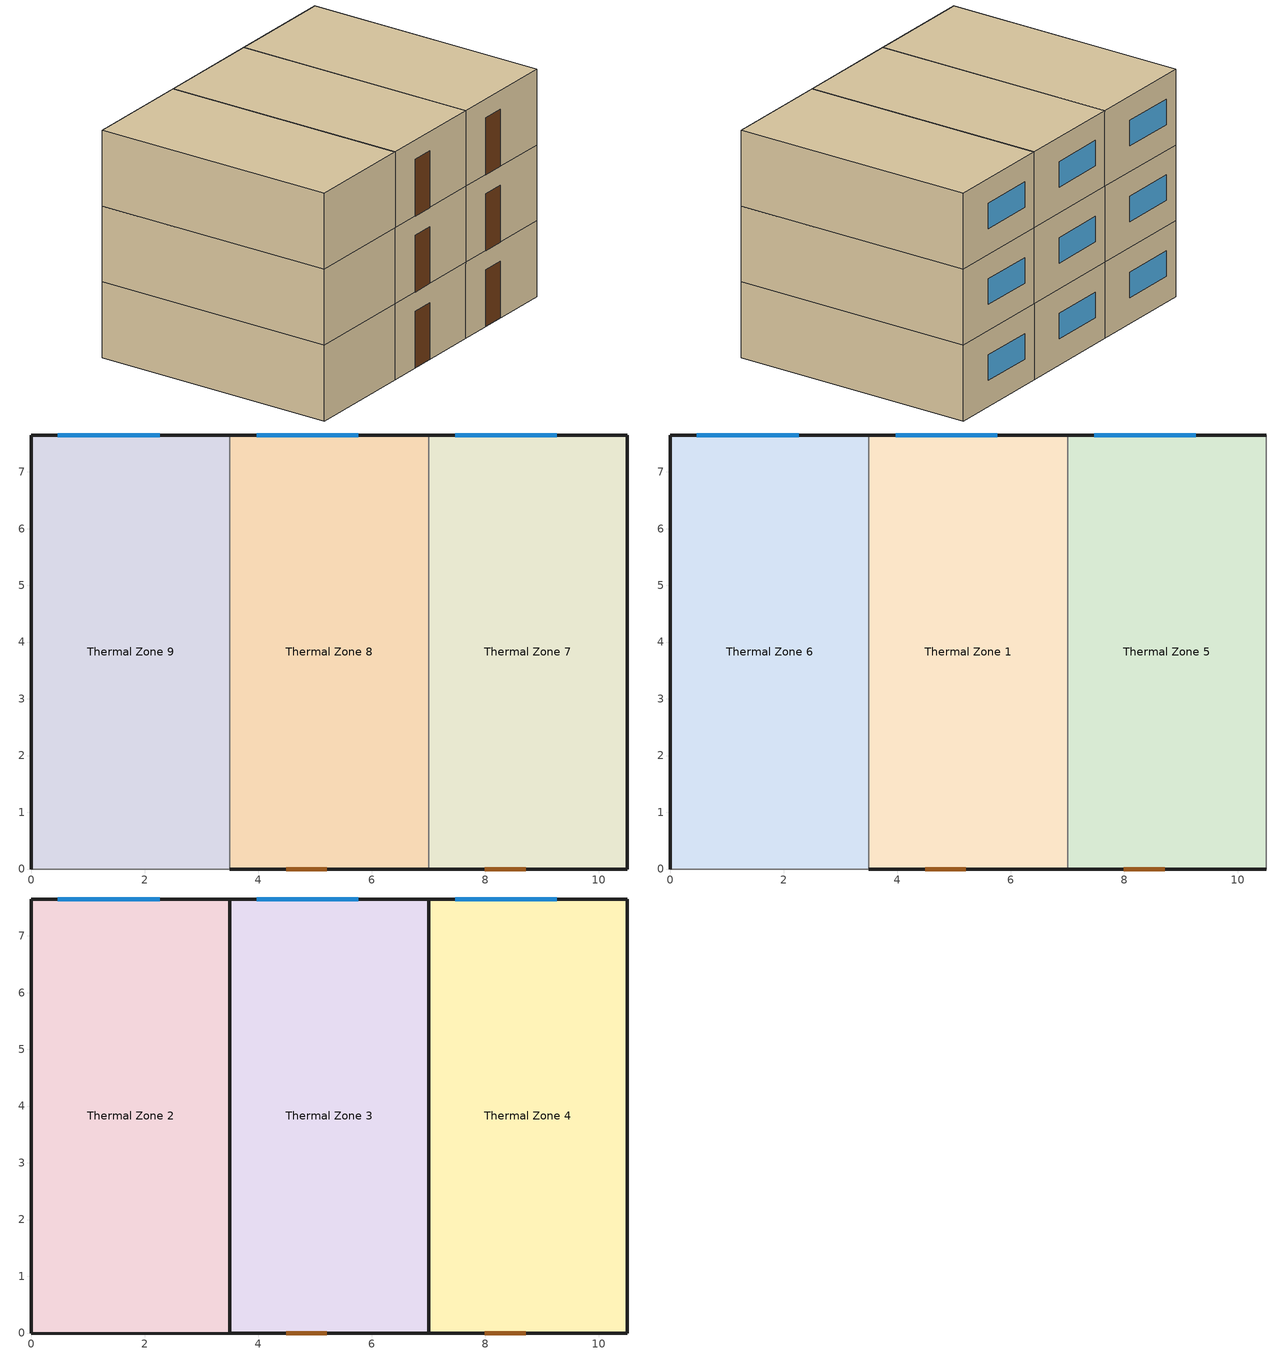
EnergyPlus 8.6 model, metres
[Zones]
Thermal Zone 7
 floor ground (ExtSlabCarpet 4in ClimateZone 1-8): 10.5,7.65 10.5,0 7,0 7,7.65 z0
 wall outside (ASHRAE 189.1-2009 ExtWall Mass ClimateZone 1): 7,0 10.5,0 10.5,7.65 7,7.65 z0:2.35
 wall to Thermal Zone 8 (Interior Wall): 7,7.65 7,0 z0:2.35
 wall to Thermal Zone 5 (Interior Wall): 10.5,0 10.5,7.65 7,7.65 7,0 z2.35
 window (ASHRAE 189.1-2009 ExtWindow ClimateZone 1): 9.26,7.65 7.47,7.65 z0.8:1.59
 door (Exterior Door): 7.99,0 8.71,0 z0:1.76
Thermal Zone 8
 floor ground (ExtSlabCarpet 4in ClimateZone 1-8): 7,7.65 7,0 3.5,0 3.5,7.65 z0
 wall outside (ASHRAE 189.1-2009 ExtWall Mass ClimateZone 1): 7,7.65 3.5,7.65 / 3.5,0 7,0 z0:2.35
 wall to Thermal Zone 9 (Interior Wall): 3.5,7.65 3.5,0 z0:2.35
 wall to Thermal Zone 1 (Interior Wall): 7,0 7,7.65 3.5,7.65 3.5,0 z2.35
 window (ASHRAE 189.1-2009 ExtWindow ClimateZone 1): 5.76,7.65 3.97,7.65 z0.8:1.59
 door (Exterior Door): 4.49,0 5.21,0 z0:1.76
Thermal Zone 9
 floor ground (ExtSlabCarpet 4in ClimateZone 1-8): 3.5,7.65 3.5,0 0,0 0,7.65 z0
 wall outside (ASHRAE 189.1-2009 ExtWall Mass ClimateZone 1): 3.5,7.65 0,7.65 0,0 z0:2.35
 wall adiabatic (Interior Wall): 0,0 3.5,0 z0:2.35
 wall to Thermal Zone 6 (Interior Wall): 3.5,0 3.5,7.65 0,7.65 0,0 z2.35
 window (ASHRAE 189.1-2009 ExtWindow ClimateZone 1): 2.26,7.65 0.47,7.65 z0.8:1.59
Thermal Zone 1
 floor to Thermal Zone 8 (Interior Floor): 7,7.65 7,0 3.5,0 3.5,7.65 z2.35
 wall outside (ASHRAE 189.1-2009 ExtWall Mass ClimateZone 1): 7,7.65 3.5,7.65 / 3.5,0 7,0 z2.35:4.7
 wall to Thermal Zone 6 (Interior Wall): 3.5,7.65 3.5,0 z2.35:4.7
 wall to Thermal Zone 5 (Interior Wall): 7,0 7,7.65 z2.35:4.7
 wall to Thermal Zone 3 (Interior Wall): 7,0 7,7.65 3.5,7.65 3.5,0 z4.7
 window (ASHRAE 189.1-2009 ExtWindow ClimateZone 1): 5.76,7.65 3.97,7.65 z3.15:3.94
 door (Exterior Door): 4.49,0 5.21,0 z2.35:4.11
Thermal Zone 5
 floor to Thermal Zone 7 (Interior Floor): 10.5,7.65 10.5,0 7,0 7,7.65 z2.35
 wall outside (ASHRAE 189.1-2009 ExtWall Mass ClimateZone 1): 10.5,7.65 7,7.65 / 7,0 10.5,0 z2.35:4.7
 wall adiabatic (Interior Wall): 10.5,0 10.5,7.65 z2.35:4.7
 wall to Thermal Zone 4 (Interior Wall): 10.5,0 10.5,7.65 7,7.65 7,0 z4.7
 window (ASHRAE 189.1-2009 ExtWindow ClimateZone 1): 9.26,7.65 7.47,7.65 z3.15:3.94
 door (Exterior Door): 7.99,0 8.71,0 z2.35:4.11
Thermal Zone 6
 floor to Thermal Zone 9 (Interior Wall): 3.5,7.65 3.5,0 0,0 0,7.65 z2.35
 wall outside (ASHRAE 189.1-2009 ExtWall Mass ClimateZone 5): 3.5,7.65 0,7.65 0,0 z2.35:4.7
 wall to Thermal Zone 2 (Interior Ceiling): 3.5,0 3.5,7.65 0,7.65 0,0 z4.7
 wall adiabatic (Interior Wall): 0,0 3.5,0 z2.35:4.7
 window (ASHRAE 189.1-2009 ExtWindow ClimateZone 4-5): 2.26,7.65 0.47,7.65 z3.15:3.94
Thermal Zone 2
 floor to Thermal Zone 6 (Interior Floor): 3.5,7.65 3.5,0 0,0 0,7.65 z4.7
 wall outside (ASHRAE 189.1-2009 ExtWall Mass ClimateZone 1): 3.5,7.65 0,7.65 0,0 z4.7:7.05; 3.5,0 3.5,7.65 0,7.65 0,0 z7.05
 wall to Thermal Zone 3 (Interior Wall): 3.5,0 3.5,7.65 z4.7:7.05
 wall adiabatic (Interior Wall): 0,0 3.5,0 z4.7:7.05
 window (ASHRAE 189.1-2009 ExtWindow ClimateZone 1): 2.26,7.65 0.47,7.65 z5.5:6.29
Thermal Zone 3
 floor to Thermal Zone 1 (Interior Floor): 7,7.65 7,0 3.5,0 3.5,7.65 z4.7
 wall outside (ASHRAE 189.1-2009 ExtWall Mass ClimateZone 1): 7,7.65 3.5,7.65 / 3.5,0 7,0 z4.7:7.05; 7,0 7,7.65 3.5,7.65 3.5,0 z7.05
 wall to Thermal Zone 4 (Interior Wall): 7,0 7,7.65 z4.7:7.05
 window (ASHRAE 189.1-2009 ExtWindow ClimateZone 1): 5.76,7.65 3.97,7.65 z5.5:6.29
 door (Exterior Door): 4.49,0 5.21,0 z4.7:6.46
Thermal Zone 4
 floor to Thermal Zone 5 (Interior Floor): 10.5,7.65 10.5,0 7,0 7,7.65 z4.7
 wall outside (ASHRAE 189.1-2009 ExtWall Mass ClimateZone 1): 7,0 10.5,0 10.5,7.65 7,7.65 z4.7:7.05; 10.5,0 10.5,7.65 7,7.65 7,0 z7.05
 window (ASHRAE 189.1-2009 ExtWindow ClimateZone 1): 9.26,7.65 7.47,7.65 z5.5:6.29
 door (Exterior Door): 7.99,0 8.71,0 z4.7:6.46
[Building]
Building 1
[Site:Location]
TAIPEI: Latitude {deg}=25.07; Longitude {deg}=121.55; Time Zone {hr}=8; Elevation {m}=6
[SizingPeriod:DesignDay] Day of Month=21; Dry-Bulb Temperature Range Modifier Type=DefaultMultipliers; Barometric Pressure {Pa}=101253; Rain Indicator=No; Snow Indicator=No; Daylight Saving Time Indicator=No
Name | Month | Day Type | Maximum Dry-Bulb Temperature {C} | Daily Dry-Bulb Temperature Range {deltaC} | Humidity Condition Type | Wetbulb or DewPoint at Maximum Dry-Bulb {C} | Wind Speed {m/s} | Wind Direction {deg} | Solar Model Indicator | ASHRAE Clear Sky Optical Depth for Beam Irradiance (taub) | ASHRAE Clear Sky Optical Depth for Diffuse Irradiance (taud) | Enthalpy at Maximum Dry-Bulb {J/kg} | Sky Clearness
TAIPEI Ann Clg .4% Condns DB=>MWB | 7 | SummerDesignDay | 34.9 | 7.2 | Wetbulb | 26.8 | 5 | 270 | ASHRAETau | 0.538 | 1.93
TAIPEI Ann Clg .4% Condns DP=>MDB | 7 | SummerDesignDay | 30.5 | 7.2 | Dewpoint | 27 | 5 | 270 | ASHRAETau | 0.538 | 1.93
TAIPEI Ann Clg .4% Condns Enth=>MDB | 7 | SummerDesignDay | 32.9 | 7.2 | Enthalpy |  | 5 | 270 | ASHRAETau | 0.538 | 1.93 | 89800
TAIPEI Ann Clg .4% Condns WB=>MDB | 7 | SummerDesignDay | 32.7 | 7.2 | Wetbulb | 28 | 5 | 270 | ASHRAETau | 0.538 | 1.93
TAIPEI Ann Htg 99.6% Condns DB | 1 | WinterDesignDay | 9 | 0 | Wetbulb | 9 | 1.8 | 90 | ASHRAEClearSky |  |  |  | 0
TAIPEI Ann Htg Wind 99.6% Condns WS=>MCDB | 1 | WinterDesignDay | 17.3 | 0 | Wetbulb | 17.3 | 9 | 90 | ASHRAEClearSky |  |  |  | 0
TAIPEI Ann Hum_n 99.6% Condns DP=>MCDB | 1 | WinterDesignDay | 11.4 | 0 | Dewpoint | 3.8 | 1.8 | 90 | ASHRAEClearSky |  |  |  | 0
[Material] Thermal Absorptance=0.9
Name | Roughness | Thickness {m} | Conductivity {W/m-K} | Density {kg/m3} | Specific Heat {J/kg-K} | Solar Absorptance | Visible Absorptance
1/2IN Gypsum | Smooth | 0.0127 | 0.16 | 784.9 | 830 | 0.4 | 0.4
1IN Stucco | Smooth | 0.0253 | 0.6918 | 1858 | 837 | 0.92 | 0.92
8IN Concrete HW | MediumRough | 0.2033 | 1.7296 | 2243 | 837 | 0.65 | 0.65
F08 Metal surface | Smooth | 0.0008 | 45.28 | 7824 | 500 | 0.7 | 0.7
F16 Acoustic tile | MediumSmooth | 0.0191 | 0.06 | 368 | 590 | 0.3 | 0.3
G01a 19mm gypsum board | MediumSmooth | 0.019 | 0.16 | 800 | 1090 | 0.4 | 0.4
I01 25mm insulation board | MediumRough | 0.0254 | 0.03 | 43 | 1210 | 0.6 | 0.6
M11 100mm lightweight concrete | MediumRough | 0.1016 | 0.53 | 1280 | 840 | 0.5 | 0.5
MAT-CC05 4 HW CONCRETE | Rough | 0.1016 | 1.311 | 2240 | 836.8 | 0.85 | 0.85
Wall Insulation [31] | MediumRough | 0.0337 | 0.0432 | 91 | 837 | 0.5 | 0.5
Wall Insulation [40] | MediumRough | 0.0794 | 0.0432 | 91 | 837 | 0.5 | 0.5
[Material:AirGap]
Name | Thermal Resistance {m2-K/W}
F04 Wall air space resistance | 0.15
F05 Ceiling air space resistance | 0.18
[Material:NoMass]
CP02 CARPET PAD: Roughness=Smooth; Thermal Resistance {m2-K/W}=0.1; Thermal Absorptance=0.9; Solar Absorptance=0.8; Visible Absorptance=0.8
[WindowMaterial:Blind]
Window Material Blind 1: Slat Orientation=Horizontal; Slat Width {m}=0.025; Slat Separation {m}=0.01875; Slat Thickness {m}=0.001; Slat Angle {deg}=45; Slat Conductivity {W/m-K}=221; Slat Beam Solar Transmittance=0; Front Side Slat Beam Solar Reflectance=0.5; Back Side Slat Beam Solar Reflectance=0.5; Slat Diffuse Solar Transmittance=0; Front Side Slat Diffuse Solar Reflectance=0.5; Back Side Slat Diffuse Solar Reflectance=0.5; Slat Beam Visible Transmittance=0; Front Side Slat Beam Visible Reflectance=0.5; Back Side Slat Beam Visible Reflectance=0.5; Slat Diffuse Visible Transmittance=0; Front Side Slat Diffuse Visible Reflectance=0.5; Back Side Slat Diffuse Visible Reflectance=0.5; Slat Infrared Hemispherical Transmittance=0; Front Side Slat Infrared Hemispherical Emissivity=0.9; Back Side Slat Infrared Hemispherical Emissivity=0.9; Blind to Glass Distance {m}=0.05; Blind Top Opening Multiplier=0.5; Blind Bottom Opening Multiplier=0.5; Blind Left Side Opening Multiplier=0.5; Blind Right Side Opening Multiplier=0.5; Minimum Slat Angle {deg}=0; Maximum Slat Angle {deg}=180
[WindowMaterial:Glazing] Optical Data Type=SpectralAverage; Thickness {m}=0.003; Back Side Solar Reflectance at Normal Incidence=0; Back Side Visible Reflectance at Normal Incidence=0; Infrared Transmittance at Normal Incidence=0; Dirt Correction Factor for Solar and Visible Transmittance=1; Solar Diffusing=No
Name | Solar Transmittance at Normal Incidence | Front Side Solar Reflectance at Normal Incidence | Visible Transmittance at Normal Incidence | Front Side Visible Reflectance at Normal Incidence | Front Side Infrared Hemispherical Emissivity | Back Side Infrared Hemispherical Emissivity | Conductivity {W/m-K}
Theoretical Glass [167] | 0.2374 | 0.7126 | 0.2512 | 0.6988 | 0.985 | 0.985 | 2.1073
Theoretical Glass [207] | 0.3311 | 0.6189 | 0.44 | 0.51 | 0.9 | 0.9 | 0.0133
[WindowProperty:ShadingControl]
Shading Control 1: Shading Type=InteriorBlind; Shading Control Type=OnIfHighSolarOnWindow; Setpoint {BasedOnField A4}=27; Shading Control Is Scheduled=No; Glare Control Is Active=No; Shading Device Material=Window Material Blind 1
[Construction]
ASHRAE 189.1-2009 ExtWall Mass ClimateZone 1: 1IN Stucco, 8IN Concrete HW, Wall Insulation [31], 1/2IN Gypsum
ASHRAE 189.1-2009 ExtWall Mass ClimateZone 5: 1IN Stucco, 8IN Concrete HW, Wall Insulation [40], 1/2IN Gypsum
ASHRAE 189.1-2009 ExtWindow ClimateZone 1: Theoretical Glass [167]
ASHRAE 189.1-2009 ExtWindow ClimateZone 4-5: Theoretical Glass [207]
Exterior Door: F08 Metal surface, I01 25mm insulation board
ExtSlabCarpet 4in ClimateZone 1-8: MAT-CC05 4 HW CONCRETE, CP02 CARPET PAD
Interior Ceiling: M11 100mm lightweight concrete, F05 Ceiling air space resistance, F16 Acoustic tile
Interior Floor: F16 Acoustic tile, F05 Ceiling air space resistance, M11 100mm lightweight concrete
Interior Wall: G01a 19mm gypsum board, F04 Wall air space resistance, G01a 19mm gypsum board
[Zone]
Thermal Zone 1; Thermal Zone 10; Thermal Zone 2; Thermal Zone 3; Thermal Zone 4; Thermal Zone 5; Thermal Zone 6; Thermal Zone 7; Thermal Zone 8; Thermal Zone 9
